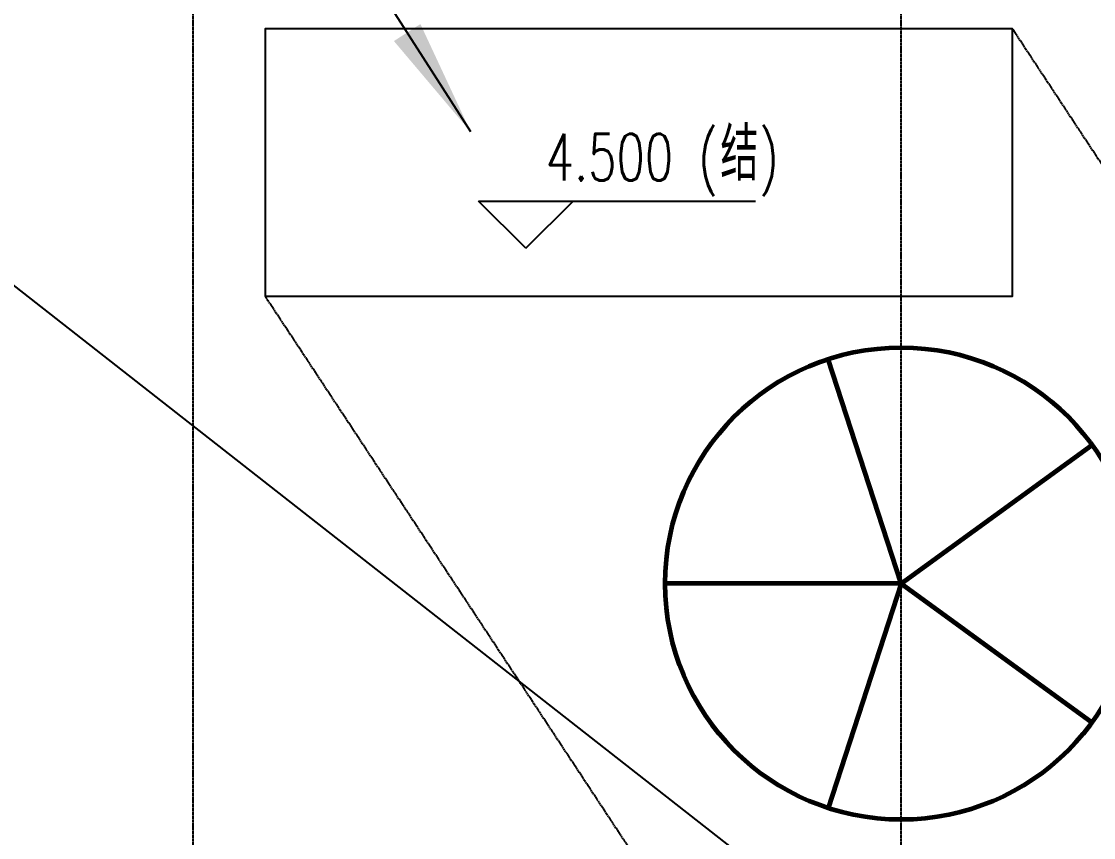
# Model space of a CAD drawing. Extents: x -954573 to 446329, y 489853 to 1226784.
# Drawn here: x -149040 to -135408, y 645092 to 655463 of the extents above; entities that cross this region are included whole.
import ezdxf

# ---------------------------------------------------------------- set-up
doc = ezdxf.new("R2010")
doc.units = 0
doc.header["$LTSCALE"] = 10
doc.header["$MEASUREMENT"] = 0
doc.linetypes.add('10平面$0$DOTE', pattern=[2.42, 2, -0.2, 0.02, -0.2])
for name, color, linetype in [('10平面$0$A-AXIS-DOTE', 8, '10平面$0$DOTE'), ('10平面$0$A-HATCH-2', 8, 'Continuous'), ('10平面$0$A-LIN-V', 8, 'Continuous'), ('10平面$0$A-SFCE', 8, 'Continuous'), ('10平面$0$AS-WALL', 8, 'Continuous'), ('10平面$0$PUB_TEXT', 8, 'Continuous'), ('10平面$0$建-标高', 8, 'Continuous'), ('A-LIN-V', 9, 'Continuous'), ('建-引出', 3, 'Continuous')]:
    doc.layers.add(name, color=color, linetype=linetype)
doc.styles.add('10平面$0$A-STANDARD', font='SIMPLEX', dxfattribs={"bigfont": 'GBCBIG'})

# ---------------------------------------------------------------- blocks, each defined once
blk = doc.blocks.new('10平面$0$dote')
at = {"layer": '10平面$0$A-AXIS-DOTE', "ltscale": 2}
for p, q in [((73882.2, -169748.9), (73882.2, -75950)), ((82882.2, -169748.9), (82882.2, -75950))]:
    blk.add_line(p, q, dxfattribs=at)
blk = doc.blocks.new('10平面$0$w4324324')
at = {"layer": '10平面$0$A-HATCH-2', "lineweight": 60}
for q in [(-1694760, 686605), (-1697614, 684532), (-1691907, 684532), (-1696524, 681178), (-1692997, 681178)]:
    blk.add_line((-1694760, 683605), q, dxfattribs=at)
blk.add_circle((-1694760, 683605), 3000, dxfattribs=at)
blk = doc.blocks.new('10平面$0$ner546')
at = {"layer": '10平面$0$A-LIN-V'}
blk.add_blockref('10平面$0$w4324324', (565280, -64744), dxfattribs=at)
blk = doc.blocks.new('10平面')
at = {"layer": '10平面$0$A-AXIS-DOTE'}
for p, q in [((-128354.2, 643120), (-136440, 655370.2)), ((-137854.2, 639720), (-145940, 651970.2))]:
    blk.add_line(p, q, dxfattribs=at)
at = {"layer": '10平面$0$A-SFCE'}
blk.add_lwpolyline([(-145940, 651970.2), (-136440, 651970.2), (-136440, 655370.2), (-145940, 655370.2)], close=True, dxfattribs=at)
at = {"layer": '10平面$0$建-标高'}
for p, q in [((-142626.4, 652580), (-143226.4, 653180)), ((-143226.4, 653180), (-139706.4, 653180)), ((-142626.4, 652580), (-142026.4, 653180))]:
    blk.add_line(p, q, dxfattribs=at)
at = {"layer": '10平面$0$A-LIN-V', "rotation": 90.00000000000001}
blk.add_blockref('10平面$0$ner546', (481006.5, 1777800), dxfattribs=at)
at = {"layer": '10平面$0$AS-WALL'}
blk.add_blockref('10平面$0$dote', (-220736.4, 804820), dxfattribs=at)
at = {"layer": '10平面$0$PUB_TEXT', "style": '10平面$0$A-STANDARD'}
blk.add_text('结', height=675.2, dxfattribs=at).set_placement((-140153.6, 653440))
at = {"layer": '10平面$0$PUB_TEXT', "style": '10平面$0$A-STANDARD', "width": 0.705882}
for s, p in [('4.500', (-142373.6, 653440)), ('(', (-140433.6, 653440)), (')', (-139662.1, 653440))]:
    blk.add_text(s, height=595, dxfattribs=at).set_placement(p)

msp = doc.modelspace()

# ---------------------------------------------------------------- block references
at = {"layer": 'A-LIN-V'}
msp.add_blockref('10平面', (0, 0), dxfattribs=at)

# ---------------------------------------------------------------- next in the draw order: hatches: boundary and pattern name
at = {"layer": '建-引出'}
msp.add_hatch(color=256, dxfattribs=at).paths.add_polyline_path([(-143326.9, 654058.2), (-143967.1, 655429.4), (-144304, 655213.8)], flags=17)

# ---------------------------------------------------------------- next in the draw order: linework, layer by layer
for p, q in [((-137454.4, 642968), (-195214.3, 688156.4)), ((-143326.9, 654058.2), (-148794.1, 662600))]:
    msp.add_line(p, q, dxfattribs=at)

doc.saveas('drawing.dxf')
